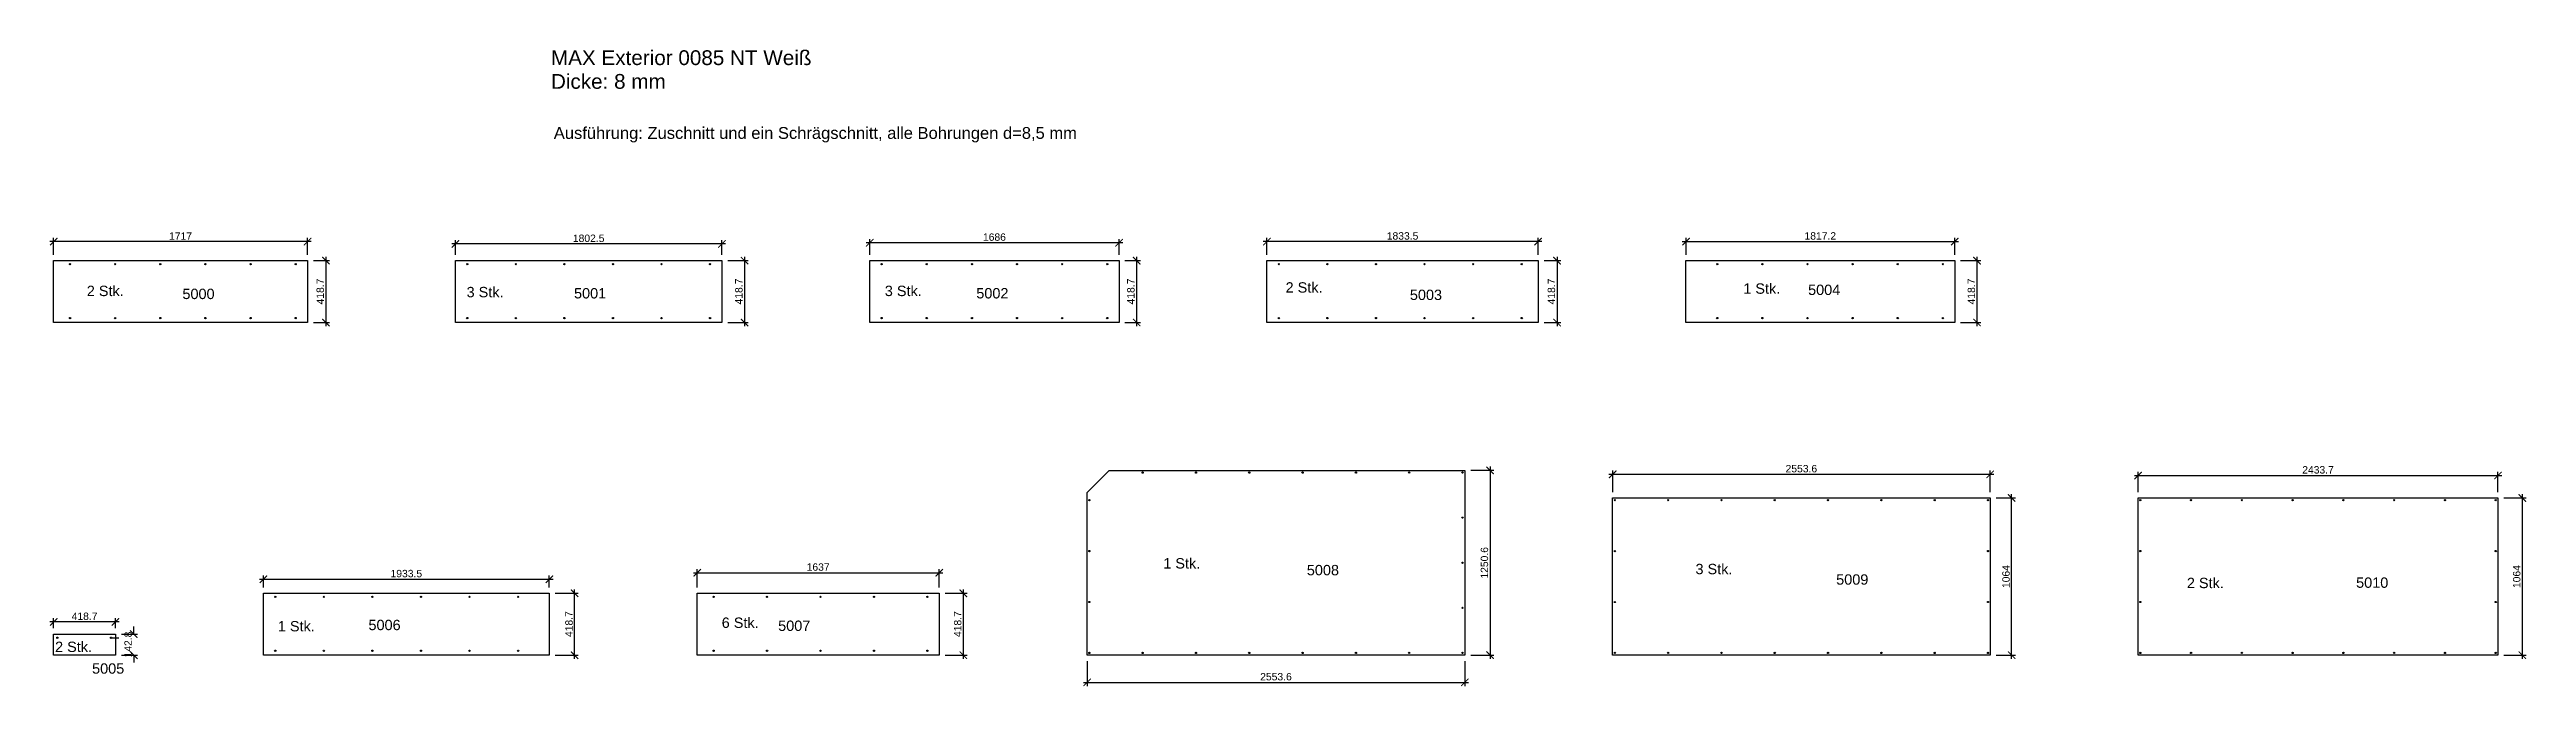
# Model space of a CAD drawing. Header units: millimetres. Extents: x -13199 to 3552, y -10546 to -6235.
import ezdxf

# ---------------------------------------------------------------- set-up
doc = ezdxf.new("R2010")
doc.units = ezdxf.units.MM
doc.layers.get('0').update_dxf_attribs({"true_color": 0xffffff})
for name, color, linetype, true_color in [('Bemaßung', 5, 'Continuous', 0x0000ff), ('Bohrungen', 30, 'Continuous', 0xff7f00), ('Etikettentext 2', 252, 'Continuous', 0x848484), ('Hilfslinien', 240, 'Continuous', 0xff003f), ('MAX Exerior', 250, 'Continuous', 0x333333), ('Stückzahl', 1, 'Continuous', 0xff0000), ('Text Überschrift', 3, 'Continuous', 0x00ff00)]:
    doc.layers.add(name, color=color, linetype=linetype, true_color=true_color)
doc.styles.add('Arial Regular', font='arial.ttf')
doc.styles.add('ISO-25', font='arial.ttf')
doc.dimstyles.new('ISO-25', dxfattribs={"dimscale": 20, "dimtxt": 2.5, "dimasz": 2.5, "dimexe": 1.25, "dimexo": 2, "dimtad": 1, "dimtoh": 1, "dimdec": 1, "dimzin": 1, "dimdsep": 46, "dimtxsty": 'ISO-25', "dimblk": 'ARCHTICK', "dimcen": 2.5, "dimdle": 1.25, "dimadec": 0, "dimazin": 1, "dimtfac": 1, "dimtdec": 4, "dimtix": 1, "dimtofl": 0, "dimtmove": 1, "dimatfit": 3, "dimfxl": 1, "dimtolj": 1, "dimtzin": 1, "dimarcsym": 0})

# ---------------------------------------------------------------- blocks, each defined once
blk = doc.blocks.new('_ArchTick')
at = {"color": 0, "linetype": 'ByBlock', "const_width": 0.15}
blk.add_lwpolyline([(-0.5, -0.5), (0.5, 0.5)], dxfattribs=at)
blk = doc.blocks.new('*D2')
at = {"layer": 'Bemaßung', "color": 0, "lineweight": -2}
for p, q in [((-12713, -10191), (-12604, -10191)), ((-12629, -10191), (-12629, -10141)), ((-12713, -10334), (-12604, -10334)), ((-12629, -10334), (-12629, -10384))]:
    blk.add_line(p, q, dxfattribs=at)
at = {"layer": 'Defpoints', "color": 0}
for p in [(-12753, -10191), (-12629, -10191), (-12753, -10334)]:
    blk.add_point(p, dxfattribs=at)
at = {"layer": 'Bemaßung', "color": 0, "lineweight": -2, "xscale": 50, "yscale": 50, "zscale": 50}
for p, rotation in [((-12629, -10191), 270), ((-12629, -10334), 90)]:
    blk.add_blockref('_ArchTick', p, dxfattribs=dict(at, rotation=rotation))
at = {"layer": 'Bemaßung', "color": 0, "insert": (-12667, -10262), "char_height": 50, "attachment_point": 5, "rotation": 90, "style": 'ISO-25'}
blk.add_mtext('\\A1;142.8', dxfattribs=at)
blk = doc.blocks.new('*D3')
at = {"layer": 'Bemaßung', "color": 0, "lineweight": -2}
for p, q in [((-9779, -9915), (-9623, -9915)), ((-9648, -10359), (-9648, -9890)), ((-9779, -10334), (-9623, -10334))]:
    blk.add_line(p, q, dxfattribs=at)
at = {"layer": 'Defpoints', "color": 0}
for p in [(-9819, -9915), (-9648, -9915), (-9819, -10334)]:
    blk.add_point(p, dxfattribs=at)
at = {"layer": 'Bemaßung', "color": 0, "lineweight": -2, "xscale": 50, "yscale": 50, "zscale": 50}
for p, rotation in [((-9648, -9915), 90), ((-9648, -10334), 270)]:
    blk.add_blockref('_ArchTick', p, dxfattribs=dict(at, rotation=rotation))
at = {"layer": 'Bemaßung', "color": 0, "insert": (-9686, -10124), "char_height": 50, "attachment_point": 5, "rotation": 90, "style": 'ISO-25'}
blk.add_mtext('\\A1;418.7', dxfattribs=at)
blk = doc.blocks.new('*D4')
at = {"layer": 'Bemaßung', "color": 0, "lineweight": -2}
for p, q in [((-7142, -9915), (-6994, -9915)), ((-7019, -10359), (-7019, -9890)), ((-7142, -10334), (-6994, -10334))]:
    blk.add_line(p, q, dxfattribs=at)
at = {"layer": 'Defpoints', "color": 0}
for p in [(-7182, -9915), (-7019, -9915), (-7182, -10334)]:
    blk.add_point(p, dxfattribs=at)
at = {"layer": 'Bemaßung', "color": 0, "lineweight": -2, "xscale": 50, "yscale": 50, "zscale": 50}
for p, rotation in [((-7019, -9915), 90), ((-7019, -10334), 270)]:
    blk.add_blockref('_ArchTick', p, dxfattribs=dict(at, rotation=rotation))
at = {"layer": 'Bemaßung', "color": 0, "insert": (-7057, -10124), "char_height": 50, "attachment_point": 5, "rotation": 90, "style": 'ISO-25'}
blk.add_mtext('\\A1;418.7', dxfattribs=at)
blk = doc.blocks.new('*D5')
at = {"layer": 'Bemaßung', "color": 0, "lineweight": -2}
for p, q in [((-3588, -9083), (-3432, -9083)), ((-3457, -9058), (-3457, -10359)), ((-3588, -10334), (-3432, -10334))]:
    blk.add_line(p, q, dxfattribs=at)
at = {"layer": 'Defpoints', "color": 0}
for p in [(-3628, -9083), (-3628, -10334), (-3457, -10334)]:
    blk.add_point(p, dxfattribs=at)
at = {"layer": 'Bemaßung', "color": 0, "lineweight": -2, "xscale": 50, "yscale": 50, "zscale": 50}
for p, rotation in [((-3457, -9083), 90), ((-3457, -10334), 270)]:
    blk.add_blockref('_ArchTick', p, dxfattribs=dict(at, rotation=rotation))
at = {"layer": 'Bemaßung', "color": 0, "insert": (-3495, -9709), "char_height": 50, "attachment_point": 5, "rotation": 90, "style": 'ISO-25'}
blk.add_mtext('\\A1;1250.6', dxfattribs=at)
blk = doc.blocks.new('*D6')
at = {"layer": 'Bemaßung', "color": 0, "lineweight": -2}
for p, q in [((-35, -9270), (95, -9270)), ((70, -10359), (70, -9245)), ((-35, -10334), (95, -10334))]:
    blk.add_line(p, q, dxfattribs=at)
at = {"layer": 'Defpoints', "color": 0}
for p in [(-75, -9270), (70, -9270), (-75, -10334)]:
    blk.add_point(p, dxfattribs=at)
at = {"layer": 'Bemaßung', "color": 0, "lineweight": -2, "xscale": 50, "yscale": 50, "zscale": 50}
for p, rotation in [((70, -9270), 90), ((70, -10334), 270)]:
    blk.add_blockref('_ArchTick', p, dxfattribs=dict(at, rotation=rotation))
at = {"layer": 'Bemaßung', "color": 0, "insert": (32, -9802), "char_height": 50, "attachment_point": 5, "rotation": 90, "style": 'ISO-25'}
blk.add_mtext('\\A1;1064', dxfattribs=at)
blk = doc.blocks.new('*D7')
at = {"layer": 'Bemaßung', "color": 0, "lineweight": -2}
for p, q in [((3399, -9270), (3549, -9270)), ((3524, -10359), (3524, -9245)), ((3399, -10334), (3549, -10334))]:
    blk.add_line(p, q, dxfattribs=at)
at = {"layer": 'Defpoints', "color": 0}
for p in [(3359, -9270), (3524, -9270), (3359, -10334)]:
    blk.add_point(p, dxfattribs=at)
at = {"layer": 'Bemaßung', "color": 0, "lineweight": -2, "xscale": 50, "yscale": 50, "zscale": 50}
for p, rotation in [((3524, -9270), 90), ((3524, -10334), 270)]:
    blk.add_blockref('_ArchTick', p, dxfattribs=dict(at, rotation=rotation))
at = {"layer": 'Bemaßung', "color": 0, "insert": (3486, -9802), "char_height": 50, "attachment_point": 5, "rotation": 90, "style": 'ISO-25'}
blk.add_mtext('\\A1;1064', dxfattribs=at)
blk = doc.blocks.new('*D8')
at = {"layer": 'Bemaßung', "color": 0, "lineweight": -2}
for p, q in [((-275, -7664), (-139, -7664)), ((-164, -8108), (-164, -7639)), ((-275, -8083), (-139, -8083))]:
    blk.add_line(p, q, dxfattribs=at)
at = {"layer": 'Defpoints', "color": 0}
for p in [(-315, -7664), (-164, -7664), (-315, -8083)]:
    blk.add_point(p, dxfattribs=at)
at = {"layer": 'Bemaßung', "color": 0, "lineweight": -2, "xscale": 50, "yscale": 50, "zscale": 50}
for p, rotation in [((-164, -7664), 90), ((-164, -8083), 270)]:
    blk.add_blockref('_ArchTick', p, dxfattribs=dict(at, rotation=rotation))
at = {"layer": 'Bemaßung', "color": 0, "insert": (-202, -7873), "char_height": 50, "attachment_point": 5, "rotation": 90, "style": 'ISO-25'}
blk.add_mtext('\\A1;418.7', dxfattribs=at)
blk = doc.blocks.new('*D9')
at = {"layer": 'Bemaßung', "color": 0, "lineweight": -2}
for p, q in [((-3092, -7664), (-2979, -7664)), ((-3004, -7639), (-3004, -8108)), ((-3092, -8083), (-2979, -8083))]:
    blk.add_line(p, q, dxfattribs=at)
at = {"layer": 'Defpoints', "color": 0}
for p in [(-3132, -7664), (-3132, -8083), (-3004, -8083)]:
    blk.add_point(p, dxfattribs=at)
at = {"layer": 'Bemaßung', "color": 0, "lineweight": -2, "xscale": 50, "yscale": 50, "zscale": 50}
for p, rotation in [((-3004, -7664), 90), ((-3004, -8083), 270)]:
    blk.add_blockref('_ArchTick', p, dxfattribs=dict(at, rotation=rotation))
at = {"layer": 'Bemaßung', "color": 0, "insert": (-3042, -7873), "char_height": 50, "attachment_point": 5, "rotation": 90, "style": 'ISO-25'}
blk.add_mtext('\\A1;418.7', dxfattribs=at)
blk = doc.blocks.new('*D10')
at = {"layer": 'Bemaßung', "color": 0, "lineweight": -2}
for p, q in [((-5926, -7664), (-5822, -7664)), ((-5847, -8108), (-5847, -7639)), ((-5926, -8083), (-5822, -8083))]:
    blk.add_line(p, q, dxfattribs=at)
at = {"layer": 'Defpoints', "color": 0}
for p in [(-5966, -7664), (-5847, -7664), (-5966, -8083)]:
    blk.add_point(p, dxfattribs=at)
at = {"layer": 'Bemaßung', "color": 0, "lineweight": -2, "xscale": 50, "yscale": 50, "zscale": 50}
for p, rotation in [((-5847, -7664), 90), ((-5847, -8083), 270)]:
    blk.add_blockref('_ArchTick', p, dxfattribs=dict(at, rotation=rotation))
at = {"layer": 'Bemaßung', "color": 0, "insert": (-5886, -7873), "char_height": 50, "attachment_point": 5, "rotation": 90, "style": 'ISO-25'}
blk.add_mtext('\\A1;418.7', dxfattribs=at)
blk = doc.blocks.new('*D11')
at = {"layer": 'Bemaßung', "color": 0, "lineweight": -2}
for p, q in [((-8612, -7664), (-8474, -7664)), ((-8499, -7639), (-8499, -8108)), ((-8612, -8083), (-8474, -8083))]:
    blk.add_line(p, q, dxfattribs=at)
at = {"layer": 'Defpoints', "color": 0}
for p in [(-8652, -7664), (-8652, -8083), (-8499, -8083)]:
    blk.add_point(p, dxfattribs=at)
at = {"layer": 'Bemaßung', "color": 0, "lineweight": -2, "xscale": 50, "yscale": 50, "zscale": 50}
for p, rotation in [((-8499, -7664), 90), ((-8499, -8083), 270)]:
    blk.add_blockref('_ArchTick', p, dxfattribs=dict(at, rotation=rotation))
at = {"layer": 'Bemaßung', "color": 0, "insert": (-8537, -7873), "char_height": 50, "attachment_point": 5, "rotation": 90, "style": 'ISO-25'}
blk.add_mtext('\\A1;418.7', dxfattribs=at)
blk = doc.blocks.new('*D12')
at = {"layer": 'Bemaßung', "color": 0, "lineweight": -2}
for p, q in [((-11414, -7664), (-11305, -7664)), ((-11330, -7639), (-11330, -8108)), ((-11414, -8083), (-11305, -8083))]:
    blk.add_line(p, q, dxfattribs=at)
at = {"layer": 'Defpoints', "color": 0}
for p in [(-11454, -7664), (-11454, -8083), (-11330, -8083)]:
    blk.add_point(p, dxfattribs=at)
at = {"layer": 'Bemaßung', "color": 0, "lineweight": -2, "xscale": 50, "yscale": 50, "zscale": 50}
for p, rotation in [((-11330, -7664), 90), ((-11330, -8083), 270)]:
    blk.add_blockref('_ArchTick', p, dxfattribs=dict(at, rotation=rotation))
at = {"layer": 'Bemaßung', "color": 0, "insert": (-11368, -7873), "char_height": 50, "attachment_point": 5, "rotation": 90, "style": 'ISO-25'}
blk.add_mtext('\\A1;418.7', dxfattribs=at)
blk = doc.blocks.new('*D13')
at = {"layer": 'Bemaßung', "color": 0, "lineweight": -2}
for p, q in [((900, -9118), (3384, -9118)), ((925, -9230), (925, -9093)), ((3359, -9230), (3359, -9093))]:
    blk.add_line(p, q, dxfattribs=at)
at = {"layer": 'Defpoints', "color": 0}
for p in [(3359, -9118), (925, -9270), (3359, -9270)]:
    blk.add_point(p, dxfattribs=at)
at = {"layer": 'Bemaßung', "color": 0, "lineweight": -2, "xscale": 50, "yscale": 50, "zscale": 50, "rotation": 180}
blk.add_blockref('_ArchTick', (925, -9118), dxfattribs=at)
at = {"layer": 'Bemaßung', "color": 0, "lineweight": -2, "xscale": 50, "yscale": 50, "zscale": 50}
blk.add_blockref('_ArchTick', (3359, -9118), dxfattribs=at)
at = {"layer": 'Bemaßung', "color": 0, "insert": (2142, -9080), "char_height": 50, "attachment_point": 5, "style": 'ISO-25'}
blk.add_mtext('\\A1;2433.7', dxfattribs=at)
blk = doc.blocks.new('*D14')
at = {"layer": 'Bemaßung', "color": 0, "lineweight": -2}
for p, q in [((-2653, -9110), (-50, -9110)), ((-2628, -9230), (-2628, -9085)), ((-75, -9230), (-75, -9085))]:
    blk.add_line(p, q, dxfattribs=at)
at = {"layer": 'Defpoints', "color": 0}
for p in [(-75, -9110), (-2628, -9270), (-75, -9270)]:
    blk.add_point(p, dxfattribs=at)
at = {"layer": 'Bemaßung', "color": 0, "lineweight": -2, "xscale": 50, "yscale": 50, "zscale": 50, "rotation": 180}
blk.add_blockref('_ArchTick', (-2628, -9110), dxfattribs=at)
at = {"layer": 'Bemaßung', "color": 0, "lineweight": -2, "xscale": 50, "yscale": 50, "zscale": 50}
blk.add_blockref('_ArchTick', (-75, -9110), dxfattribs=at)
at = {"layer": 'Bemaßung', "color": 0, "insert": (-1352, -9072), "char_height": 50, "attachment_point": 5, "style": 'ISO-25'}
blk.add_mtext('\\A1;2553.6', dxfattribs=at)
blk = doc.blocks.new('*D15')
at = {"layer": 'Bemaßung', "color": 0, "lineweight": -2}
for p, q in [((-6182, -10374), (-6182, -10543)), ((-3628, -10374), (-3628, -10543)), ((-6207, -10518), (-3603, -10518))]:
    blk.add_line(p, q, dxfattribs=at)
at = {"layer": 'Defpoints', "color": 0}
for p in [(-6182, -10334), (-3628, -10334), (-3628, -10518)]:
    blk.add_point(p, dxfattribs=at)
at = {"layer": 'Bemaßung', "color": 0, "lineweight": -2, "xscale": 50, "yscale": 50, "zscale": 50, "rotation": 180}
blk.add_blockref('_ArchTick', (-6182, -10518), dxfattribs=at)
at = {"layer": 'Bemaßung', "color": 0, "lineweight": -2, "xscale": 50, "yscale": 50, "zscale": 50}
blk.add_blockref('_ArchTick', (-3628, -10518), dxfattribs=at)
at = {"layer": 'Bemaßung', "color": 0, "insert": (-4905, -10480), "char_height": 50, "attachment_point": 5, "style": 'ISO-25'}
blk.add_mtext('\\A1;2553.6', dxfattribs=at)
blk = doc.blocks.new('*D16')
at = {"layer": 'Bemaßung', "color": 0, "lineweight": -2}
for p, q in [((-8844, -9776), (-7157, -9776)), ((-8819, -9875), (-8819, -9751)), ((-7182, -9875), (-7182, -9751))]:
    blk.add_line(p, q, dxfattribs=at)
at = {"layer": 'Defpoints', "color": 0}
for p in [(-7182, -9776), (-8819, -9915), (-7182, -9915)]:
    blk.add_point(p, dxfattribs=at)
at = {"layer": 'Bemaßung', "color": 0, "lineweight": -2, "xscale": 50, "yscale": 50, "zscale": 50, "rotation": 180}
blk.add_blockref('_ArchTick', (-8819, -9776), dxfattribs=at)
at = {"layer": 'Bemaßung', "color": 0, "lineweight": -2, "xscale": 50, "yscale": 50, "zscale": 50}
blk.add_blockref('_ArchTick', (-7182, -9776), dxfattribs=at)
at = {"layer": 'Bemaßung', "color": 0, "insert": (-8001, -9738), "char_height": 50, "attachment_point": 5, "style": 'ISO-25'}
blk.add_mtext('\\A1;1637', dxfattribs=at)
blk = doc.blocks.new('*D17')
at = {"layer": 'Bemaßung', "color": 0, "lineweight": -2}
for p, q in [((-11778, -9820), (-9794, -9820)), ((-11753, -9875), (-11753, -9795)), ((-9819, -9875), (-9819, -9795))]:
    blk.add_line(p, q, dxfattribs=at)
at = {"layer": 'Defpoints', "color": 0}
for p in [(-9819, -9820), (-11753, -9915), (-9819, -9915)]:
    blk.add_point(p, dxfattribs=at)
at = {"layer": 'Bemaßung', "color": 0, "lineweight": -2, "xscale": 50, "yscale": 50, "zscale": 50, "rotation": 180}
blk.add_blockref('_ArchTick', (-11753, -9820), dxfattribs=at)
at = {"layer": 'Bemaßung', "color": 0, "lineweight": -2, "xscale": 50, "yscale": 50, "zscale": 50}
blk.add_blockref('_ArchTick', (-9819, -9820), dxfattribs=at)
at = {"layer": 'Bemaßung', "color": 0, "insert": (-10786, -9782), "char_height": 50, "attachment_point": 5, "style": 'ISO-25'}
blk.add_mtext('\\A1;1933.5', dxfattribs=at)
blk = doc.blocks.new('*D18')
at = {"layer": 'Bemaßung', "color": 0, "lineweight": -2}
for p, q in [((-12728, -10109), (-13196, -10109)), ((-13171, -10151), (-13171, -10084)), ((-12753, -10151), (-12753, -10084))]:
    blk.add_line(p, q, dxfattribs=at)
at = {"layer": 'Defpoints', "color": 0}
for p in [(-13171, -10109), (-13171, -10191), (-12753, -10191)]:
    blk.add_point(p, dxfattribs=at)
at = {"layer": 'Bemaßung', "color": 0, "lineweight": -2, "xscale": 50, "yscale": 50, "zscale": 50, "rotation": 180}
blk.add_blockref('_ArchTick', (-13171, -10109), dxfattribs=at)
at = {"layer": 'Bemaßung', "color": 0, "lineweight": -2, "xscale": 50, "yscale": 50, "zscale": 50}
blk.add_blockref('_ArchTick', (-12753, -10109), dxfattribs=at)
at = {"layer": 'Bemaßung', "color": 0, "insert": (-12962, -10071), "char_height": 50, "attachment_point": 5, "style": 'ISO-25'}
blk.add_mtext('\\A1;418.7', dxfattribs=at)
blk = doc.blocks.new('*D19')
at = {"layer": 'Bemaßung', "color": 0, "lineweight": -2}
for p, q in [((-2157, -7535), (-290, -7535)), ((-2132, -7624), (-2132, -7510)), ((-315, -7624), (-315, -7510))]:
    blk.add_line(p, q, dxfattribs=at)
at = {"layer": 'Defpoints', "color": 0}
for p in [(-315, -7535), (-2132, -7664), (-315, -7664)]:
    blk.add_point(p, dxfattribs=at)
at = {"layer": 'Bemaßung', "color": 0, "lineweight": -2, "xscale": 50, "yscale": 50, "zscale": 50, "rotation": 180}
blk.add_blockref('_ArchTick', (-2132, -7535), dxfattribs=at)
at = {"layer": 'Bemaßung', "color": 0, "lineweight": -2, "xscale": 50, "yscale": 50, "zscale": 50}
blk.add_blockref('_ArchTick', (-315, -7535), dxfattribs=at)
at = {"layer": 'Bemaßung', "color": 0, "insert": (-1224, -7497), "char_height": 50, "attachment_point": 5, "style": 'ISO-25'}
blk.add_mtext('\\A1;1817.2', dxfattribs=at)
blk = doc.blocks.new('*D20')
at = {"layer": 'Bemaßung', "color": 0, "lineweight": -2}
for p, q in [((-3107, -7535), (-4991, -7535)), ((-4966, -7624), (-4966, -7510)), ((-3132, -7624), (-3132, -7510))]:
    blk.add_line(p, q, dxfattribs=at)
at = {"layer": 'Defpoints', "color": 0}
for p in [(-4966, -7535), (-4966, -7664), (-3132, -7664)]:
    blk.add_point(p, dxfattribs=at)
at = {"layer": 'Bemaßung', "color": 0, "lineweight": -2, "xscale": 50, "yscale": 50, "zscale": 50, "rotation": 180}
blk.add_blockref('_ArchTick', (-4966, -7535), dxfattribs=at)
at = {"layer": 'Bemaßung', "color": 0, "lineweight": -2, "xscale": 50, "yscale": 50, "zscale": 50}
blk.add_blockref('_ArchTick', (-3132, -7535), dxfattribs=at)
at = {"layer": 'Bemaßung', "color": 0, "insert": (-4049, -7497), "char_height": 50, "attachment_point": 5, "style": 'ISO-25'}
blk.add_mtext('\\A1;1833.5', dxfattribs=at)
blk = doc.blocks.new('*D21')
at = {"layer": 'Bemaßung', "color": 0, "lineweight": -2}
for p, q in [((-7652, -7624), (-7652, -7518)), ((-5966, -7624), (-5966, -7518)), ((-5941, -7543), (-7677, -7543))]:
    blk.add_line(p, q, dxfattribs=at)
at = {"layer": 'Defpoints', "color": 0}
for p in [(-7652, -7543), (-7652, -7664), (-5966, -7664)]:
    blk.add_point(p, dxfattribs=at)
at = {"layer": 'Bemaßung', "color": 0, "lineweight": -2, "xscale": 50, "yscale": 50, "zscale": 50, "rotation": 180}
blk.add_blockref('_ArchTick', (-7652, -7543), dxfattribs=at)
at = {"layer": 'Bemaßung', "color": 0, "lineweight": -2, "xscale": 50, "yscale": 50, "zscale": 50}
blk.add_blockref('_ArchTick', (-5966, -7543), dxfattribs=at)
at = {"layer": 'Bemaßung', "color": 0, "insert": (-6809, -7505), "char_height": 50, "attachment_point": 5, "style": 'ISO-25'}
blk.add_mtext('\\A1;1686', dxfattribs=at)
blk = doc.blocks.new('*D22')
at = {"layer": 'Bemaßung', "color": 0, "lineweight": -2}
for p, q in [((-10454, -7624), (-10454, -7526)), ((-8652, -7624), (-8652, -7526)), ((-8627, -7551), (-10479, -7551))]:
    blk.add_line(p, q, dxfattribs=at)
at = {"layer": 'Defpoints', "color": 0}
for p in [(-10454, -7551), (-10454, -7664), (-8652, -7664)]:
    blk.add_point(p, dxfattribs=at)
at = {"layer": 'Bemaßung', "color": 0, "lineweight": -2, "xscale": 50, "yscale": 50, "zscale": 50, "rotation": 180}
blk.add_blockref('_ArchTick', (-10454, -7551), dxfattribs=at)
at = {"layer": 'Bemaßung', "color": 0, "lineweight": -2, "xscale": 50, "yscale": 50, "zscale": 50}
blk.add_blockref('_ArchTick', (-8652, -7551), dxfattribs=at)
at = {"layer": 'Bemaßung', "color": 0, "insert": (-9553, -7513), "char_height": 50, "attachment_point": 5, "style": 'ISO-25'}
blk.add_mtext('\\A1;1802.5', dxfattribs=at)
blk = doc.blocks.new('*D23')
at = {"layer": 'Bemaßung', "color": 0, "lineweight": -2}
for p, q in [((-11429, -7535), (-13196, -7535)), ((-13171, -7624), (-13171, -7510)), ((-11454, -7624), (-11454, -7510))]:
    blk.add_line(p, q, dxfattribs=at)
at = {"layer": 'Defpoints', "color": 0}
for p in [(-13171, -7535), (-13171, -7664), (-11454, -7664)]:
    blk.add_point(p, dxfattribs=at)
at = {"layer": 'Bemaßung', "color": 0, "lineweight": -2, "xscale": 50, "yscale": 50, "zscale": 50, "rotation": 180}
blk.add_blockref('_ArchTick', (-13171, -7535), dxfattribs=at)
at = {"layer": 'Bemaßung', "color": 0, "lineweight": -2, "xscale": 50, "yscale": 50, "zscale": 50}
blk.add_blockref('_ArchTick', (-11454, -7535), dxfattribs=at)
at = {"layer": 'Bemaßung', "color": 0, "insert": (-12313, -7498), "char_height": 50, "attachment_point": 5, "style": 'ISO-25'}
blk.add_mtext('\\A1;1717', dxfattribs=at)

msp = doc.modelspace()

# ---------------------------------------------------------------- linework, layer by layer
at = {"layer": 'Bohrungen'}
for centre in [(-13060.22, -7688.15), (-12755.02, -7688.15), (-12449.82, -7688.15), (-12144.62, -7688.15), (-11839.42, -7688.15), (-11534.22, -7688.15), (-10374.22, -7688.15), (-10045.72, -7688.15), (-9717.22, -7688.15), (-9388.72, -7688.15), (-9060.22, -7688.15), (-8731.72, -7688.15), (-7571.72, -7688.15), (-7266.52, -7688.15), (-6961.32, -7688.15), (-6656.12, -7688.15), (-6350.92, -7688.15), (-6045.72, -7688.15), (-4885.72, -7688.15), (-4557.22, -7688.15), (-4228.72, -7688.15), (-3900.22, -7688.15), (-3571.72, -7688.15), (-3243.22, -7688.15), (-1921, -7688.15), (-1615.8, -7688.15), (-1310.6, -7688.15), (-1005.4, -7688.15), (-700.2, -7688.15), (-395, -7688.15), (-13060.22, -8052.85), (-12755.02, -8052.85), (-12449.82, -8052.85), (-12144.62, -8052.85), (-11839.42, -8052.85), (-11534.22, -8052.85), (-10374.22, -8052.85), (-10045.72, -8052.85), (-9717.21, -8052.85), (-9388.71, -8052.85), (-9060.21, -8052.85), (-8731.7, -8052.85), (-7571.72, -8052.85), (-7266.52, -8052.85), (-6961.32, -8052.85), (-6656.12, -8052.85), (-6350.92, -8052.85), (-6045.72, -8052.85), (-4885.72, -8052.85), (-4557.22, -8052.85), (-4228.72, -8052.85), (-3900.22, -8052.85), (-3571.72, -8052.85), (-3243.22, -8052.85), (-1921, -8052.85), (-1615.8, -8052.85), (-1310.6, -8052.85), (-1005.4, -8052.85), (-700.2, -8052.85), (-395, -8052.85), (-5806.54, -9098.24), (-5446.02, -9098.24), (-5085.5, -9098.24), (-4724.98, -9098.24), (-4364.46, -9098.24), (-4003.95, -9098.24), (-3643.43, -9098.24), (-6167.06, -9284.85), (-2613.43, -9284.85), (-2252.91, -9284.85), (-1892.39, -9284.85), (-1531.87, -9284.85), (-1171.35, -9284.85), (-810.83, -9284.85), (-450.31, -9284.85), (-89.8, -9284.85), (940.2, -9284.85), (1283.6, -9284.85), (1626.99, -9284.85), (1970.38, -9284.85), (2313.77, -9284.85), (2657.16, -9284.85), (3000.55, -9284.85), (3343.94, -9284.85), (-3643.43, -9403.39), (-6167.06, -9629.52), (-3643.43, -9708.54), (-2613.43, -9629.52), (-89.8, -9629.52), (940.2, -9629.52), (3343.94, -9629.52), (-11672.51, -9939.15), (-11344.01, -9939.15), (-11015.51, -9939.15), (-10687.01, -9939.15), (-10358.51, -9939.15), (-10030.01, -9939.15), (-8708.06, -9939.15), (-8346.56, -9939.15), (-7985.06, -9939.15), (-7623.56, -9939.15), (-7262.06, -9939.15), (-6167.06, -9974.18), (-3643.43, -10013.7), (-2613.43, -9974.18), (-89.8, -9974.18), (940.2, -9974.18), (3343.94, -9974.18), (-13146.2, -10216), (-12782.51, -10216), (-11672.51, -10303.85), (-11344.01, -10303.85), (-11015.51, -10303.85), (-10687.01, -10303.85), (-10358.51, -10303.85), (-10030.01, -10303.85), (-8708.06, -10303.85), (-8346.56, -10303.85), (-7985.06, -10303.85), (-7623.56, -10303.85), (-7262.06, -10303.85), (-6167.06, -10318.85), (-5806.54, -10318.85), (-5446.02, -10318.85), (-5085.5, -10318.85), (-4724.98, -10318.85), (-4364.46, -10318.85), (-4003.95, -10318.85), (-3643.43, -10318.85), (-2613.43, -10318.85), (-2252.91, -10318.85), (-1892.39, -10318.85), (-1531.87, -10318.85), (-1171.35, -10318.85), (-810.83, -10318.85), (-450.31, -10318.85), (-89.8, -10318.85), (940.2, -10318.85), (1283.6, -10318.85), (1626.99, -10318.85), (1970.38, -10318.85), (2313.77, -10318.85), (2657.16, -10318.85), (3000.55, -10318.85), (3343.94, -10318.85)]:
    msp.add_circle(centre, 4.25, dxfattribs=at)
at = {"layer": 'Hilfslinien'}
msp.add_line((-12782.51, -10216), (-12729.42, -10216), dxfattribs=at)
msp.add_point((-12782.51, -10216), dxfattribs=at)
at = {"layer": 'MAX Exerior'}
for points in [[(-13171.2, -7664.15), (-11454.22, -7664.15), (-11454.22, -8082.85), (-13171.2, -8082.85)], [(-10454.22, -7664.15), (-8651.72, -7664.15), (-8651.72, -8082.85), (-10454.22, -8082.85)], [(-7651.72, -7664.15), (-5965.72, -7664.15), (-5965.72, -8082.85), (-7651.72, -8082.85)], [(-3132.22, -7664.15), (-3132.22, -8082.85), (-4965.72, -8082.85), (-4965.72, -7664.15)], [(-315, -8082.85), (-2132.22, -8082.85), (-2132.22, -7664.15), (-315, -7664.15)], [(-3628.43, -10333.85), (-6182.06, -10333.85), (-6182.06, -9233.24), (-6032.06, -9083.24), (-3628.43, -9083.24)], [(-2628.43, -9269.85), (-74.8, -9269.85), (-74.8, -10333.85), (-2628.43, -10333.85)], [(925.2, -10333.85), (925.2, -9269.85), (3358.94, -9269.85), (3358.94, -10333.85)], [(-11752.51, -9915.15), (-9819.04, -9915.15), (-9819.04, -10333.85), (-11752.51, -10333.85)], [(-8819.04, -9915.15), (-7182.06, -9915.15), (-7182.06, -10333.85), (-8819.04, -10333.85)], [(-13171.2, -10333.85), (-13171.2, -10191), (-12752.51, -10191), (-12752.51, -10333.85)]]:
    msp.add_lwpolyline(points, close=True, dxfattribs=at)

# ---------------------------------------------------------------- texts
at = {"layer": 'Etikettentext 2', "char_height": 70, "attachment_point": 7, "style": 'Arial Regular'}
for s, insert, width in [('5000', (-12300.16, -7925.06), 563.8043), ('5001', (-9652.02, -7920.79), 537.1739), ('5002', (-6931.62, -7920.79), 562.2826), ('5003', (-3999.51, -7931.42), 563.8043), ('5004', (-1306.46, -7897.37), 563.0435), ('5008', (-4696.29, -9794.26), 564.5652), ('5009', (-1116.58, -9857.81), 564.5652), ('5010', (2399.58, -9878.99), 563.8043), ('5006', (-11042, -10165.61), 563.8043), ('5007', (-8271.53, -10170.9), 563.8043), ('5005', (-12911.14, -10460.25), 565.3261)]:
    msp.add_mtext(s, dxfattribs=dict(at, insert=insert, width=width))
at = {"layer": 'Stückzahl', "char_height": 70, "width": 620.8696, "attachment_point": 7, "style": 'Arial Regular'}
for s, insert in [('2 Stk.', (-12946.94, -7904.84)), ('3 Stk.', (-10378.57, -7912.72)), ('3 Stk.', (-7550.21, -7904.84)), ('2 Stk.', (-4840.02, -7881.21)), ('1 Stk.', (-1744.86, -7889.04)), ('1 Stk.', (-5667.26, -9748.4)), ('3 Stk.', (-2068.07, -9786.92)), ('2 Stk.', (1255.01, -9881.3)), ('1 Stk.', (-11654.88, -10173.83)), ('6 Stk.', (-8653.19, -10150.2)), ('2 Stk.', (-13161.36, -10313.34))]:
    msp.add_mtext(s, dxfattribs=dict(at, insert=insert))
at = {"layer": 'Text Überschrift', "attachment_point": 7, "style": 'Arial Regular'}
for s, insert, char_height, width in [('MAX Exterior 0085 NT Weiß', (-9807.96, -6341.93), 100, 3698.913), ('Dicke: 8 mm', (-9807.96, -6502.57), 100, 1727.1739), ('Ausführung: Zuschnitt und ein Schrägschnitt, alle Bohrungen d=8,5 mm', (-9788.79, -6864.13), 80, 7182.6087)]:
    msp.add_mtext(s, dxfattribs=dict(at, insert=insert, char_height=char_height, width=width))

# ---------------------------------------------------------------- dimensions: what is measured, and where the dimension line sits
at = {"layer": 'Bemaßung'}
for base, p1, p2, text, picture, middle in [((-13171.2, -7535.28), (-11454.22, -7664.15), (-13171.2, -7664.15), '1717', '*D23', (-12312.71, -7497.68)), ((-10454.22, -7551.49), (-8651.72, -7664.15), (-10454.22, -7664.15), '1802.5', '*D22', (-9552.97, -7513.46)), ((-7651.72, -7543.39), (-5965.72, -7664.15), (-7651.72, -7664.15), '1686', '*D21', (-6808.72, -7505.36)), ((-4965.72, -7535.28), (-3132.22, -7664.15), (-4965.72, -7664.15), '1833.5', '*D20', (-4048.97, -7497.24)), ((-315, -7535.28), (-2132.22, -7664.15), (-315, -7664.15), '1817.2', '*D19', (-1223.61, -7497.26)), ((-74.8, -9110.06), (-2628.43, -9269.85), (-74.8, -9269.85), '2553.6', '*D14', (-1351.61, -9072.01)), ((3358.94, -9117.7), (925.2, -9269.85), (3358.94, -9269.85), '2433.7', '*D13', (2142.07, -9079.65)), ((-7182.06, -9775.7), (-8819.04, -9915.15), (-7182.06, -9915.15), '1637', '*D16', (-8000.55, -9737.66)), ((-9819.04, -9820.48), (-11752.51, -9915.15), (-9819.04, -9915.15), '1933.5', '*D17', (-10785.78, -9782.44)), ((-13171.2, -10108.99), (-12752.51, -10191), (-13171.2, -10191), '418.7', '*D18', (-12961.86, -10070.96)), ((-3628.43, -10518.27), (-6182.06, -10333.85), (-3628.43, -10333.85), '2553.6', '*D15', (-4905.24, -10480.22))]:
    dim = msp.add_linear_dim(base=base, p1=p1, p2=p2, text=text, dimstyle='ISO-25', override={"dimscale": 20, "dimtih": 0, "dimtoh": 0, "dimlfac": 1, "dimzin": 8, "dimblk": 'ArchTick', "dimsah": 0}, dxfattribs=at)
    dim.commit()
    dim.dimension.update_dxf_attribs({"geometry": picture, "text_midpoint": middle})
for base, p1, p2, text, picture, middle in [((-11330.06, -8082.85), (-11454.22, -7664.15), (-11454.22, -8082.85), '418.7', '*D12', (-11368.09, -7873.5)), ((-8498.61, -8082.85), (-8651.72, -7664.15), (-8651.72, -8082.85), '418.7', '*D11', (-8536.64, -7873.5)), ((-5847.49, -7664.15), (-5965.72, -8082.85), (-5965.72, -7664.15), '418.7', '*D10', (-5885.52, -7873.5)), ((-3004.07, -8082.85), (-3132.22, -7664.15), (-3132.22, -8082.85), '418.7', '*D9', (-3042.1, -7873.5)), ((-163.57, -7664.15), (-315, -8082.85), (-315, -7664.15), '418.7', '*D8', (-201.6, -7873.5)), ((-3457.23, -10333.85), (-3628.43, -9083.24), (-3628.43, -10333.85), '1250.6', '*D5', (-3495.26, -9708.54)), ((70.21, -9269.85), (-74.8, -10333.85), (-74.8, -9269.85), '1064', '*D6', (32.18, -9801.85)), ((3523.85, -9269.85), (3358.94, -10333.85), (3358.94, -9269.85), '1064', '*D7', (3485.83, -9801.85)), ((-9647.83, -9915.15), (-9819.04, -10333.85), (-9819.04, -9915.15), '418.7', '*D3', (-9685.86, -10124.5)), ((-7019.08, -9915.15), (-7182.06, -10333.85), (-7182.06, -9915.15), '418.7', '*D4', (-7057.1, -10124.5)), ((-12629.38, -10191), (-12752.51, -10333.85), (-12752.51, -10191), '142.8', '*D2', (-12667.41, -10262.42))]:
    dim = msp.add_linear_dim(base=base, p1=p1, p2=p2, angle=90, text=text, dimstyle='ISO-25', override={"dimscale": 20, "dimtih": 0, "dimtoh": 0, "dimlfac": 1, "dimzin": 8, "dimblk": 'ArchTick', "dimsah": 0}, dxfattribs=at)
    dim.commit()
    dim.dimension.update_dxf_attribs({"geometry": picture, "text_midpoint": middle})

doc.saveas('drawing.dxf')
